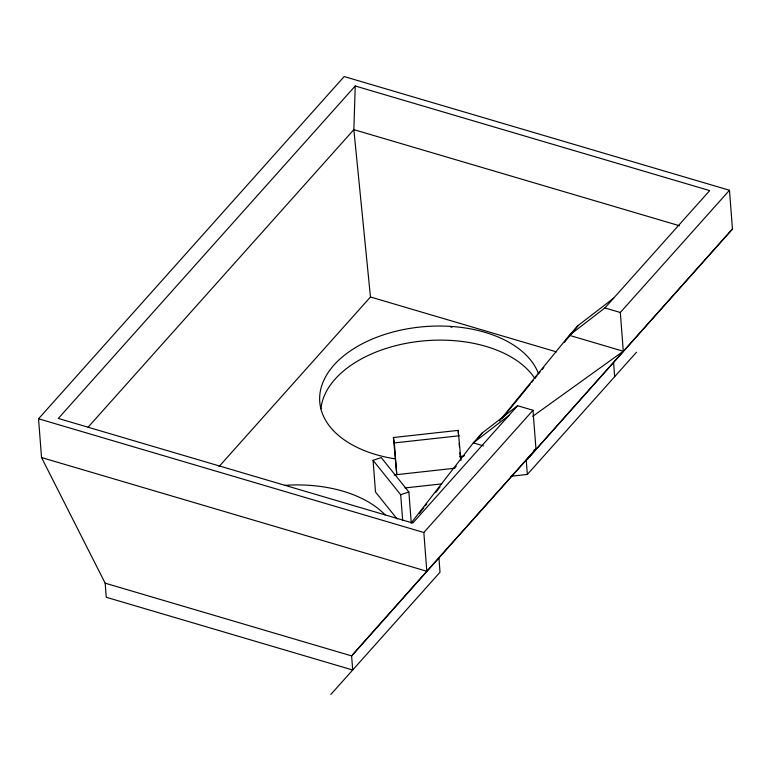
<?xml version="1.0" encoding="UTF-8"?>
<svg xmlns="http://www.w3.org/2000/svg" width="771" height="771" viewBox="0 0 771 771"><rect width="100%" height="100%" fill="white"/><g stroke="black" fill="none" stroke-linecap="round" stroke-linejoin="round"><path stroke-width="1.16" d="M499.492 420.956L569.355 335.327L604.898 307.937L709.686 190.601L355.229 85.986L353.841 129.634L370.465 296.989L219.012 466.59M411.078 523.104L473.298 442.891L482.029 433.109L517.582 405.719L532.992 410.268L535.97 449.03L351.615 655.909L352.694 670.009L106.244 597.265L105.164 583.175L41.528 457.54L38.55 418.778L344.184 76.551L729.472 190.264L732.45 229.026L526.265 460.345L527.345 474.444L510.71 476.276M419.414 513.341L423.828 507.675M425.303 505.786L426.777 503.897M435.615 492.573L440.039 486.906M454.774 468.036L456.249 466.147M477.615 438.776L482.029 433.109M501.911 418.672L530.101 384.218M531.624 382.349L533.147 380.488M534.669 378.628L536.953 375.834M538.476 373.974L539.999 372.114M542.283 369.319L543.806 367.459M564.372 342.314L578.086 325.555L613.639 298.165M526.265 460.345L732.45 229.026M355.229 85.986L58.326 418.441L412.793 523.056L517.582 405.719M88.087 427.211L353.841 129.634L679.444 225.73M578.086 325.555L569.355 335.327L623.296 351.248L620.318 312.486L729.472 190.264M105.164 583.175L351.615 655.909L426.816 571.253L423.838 532.501L532.992 410.268M330.865 694.449L440.019 572.227L438.94 558.127M527.345 474.444L636.499 352.222M508.85 415.502L473.298 442.891L483.504 445.898M532.665 416.379L623.296 351.248M533.908 450.264L535.97 449.03L426.816 571.253L41.528 457.54M397.142 518.989L375.506 492.033L373.058 460.326L381.24 457.598L408.871 492.004L411.213 522.545M373.058 460.326L400.689 494.731L408.871 492.004M454.456 468.276L396.776 474.647L393.422 437.523L458.167 430.372L460.981 460.451M393.422 437.523L394.338 442.93L459.082 435.788M404.987 487.947L441.812 483.889M450.919 327.068L451.97 327.222M604.898 307.937L620.318 312.486M370.465 296.989L556.46 351.884M38.55 418.778L423.838 532.501M613.581 362.572L614.67 376.662M458.167 430.372L458.62 436.251M459.159 443.296L459.429 446.823M459.882 452.693L460.248 457.386M400.689 494.731L402.684 520.57M394.338 442.93L396.776 474.647A16.316 9.869 -4.4 0 0 394.232 475.052M320.938 408.784A110.918 67.058 -4.4 0 1 414.547 341.948A110.918 67.058 -4.4 0 1 534.737 378.33M284.923 485.345A110.918 67.058 -4.4 0 1 385.134 514.883M464.47 455.69A110.918 67.058 -4.4 0 1 459.873 456.75M395.35 458.88A110.918 67.058 -4.4 0 1 356.241 347.133A110.918 67.058 -4.4 0 1 538.447 373.646"/></g></svg>
